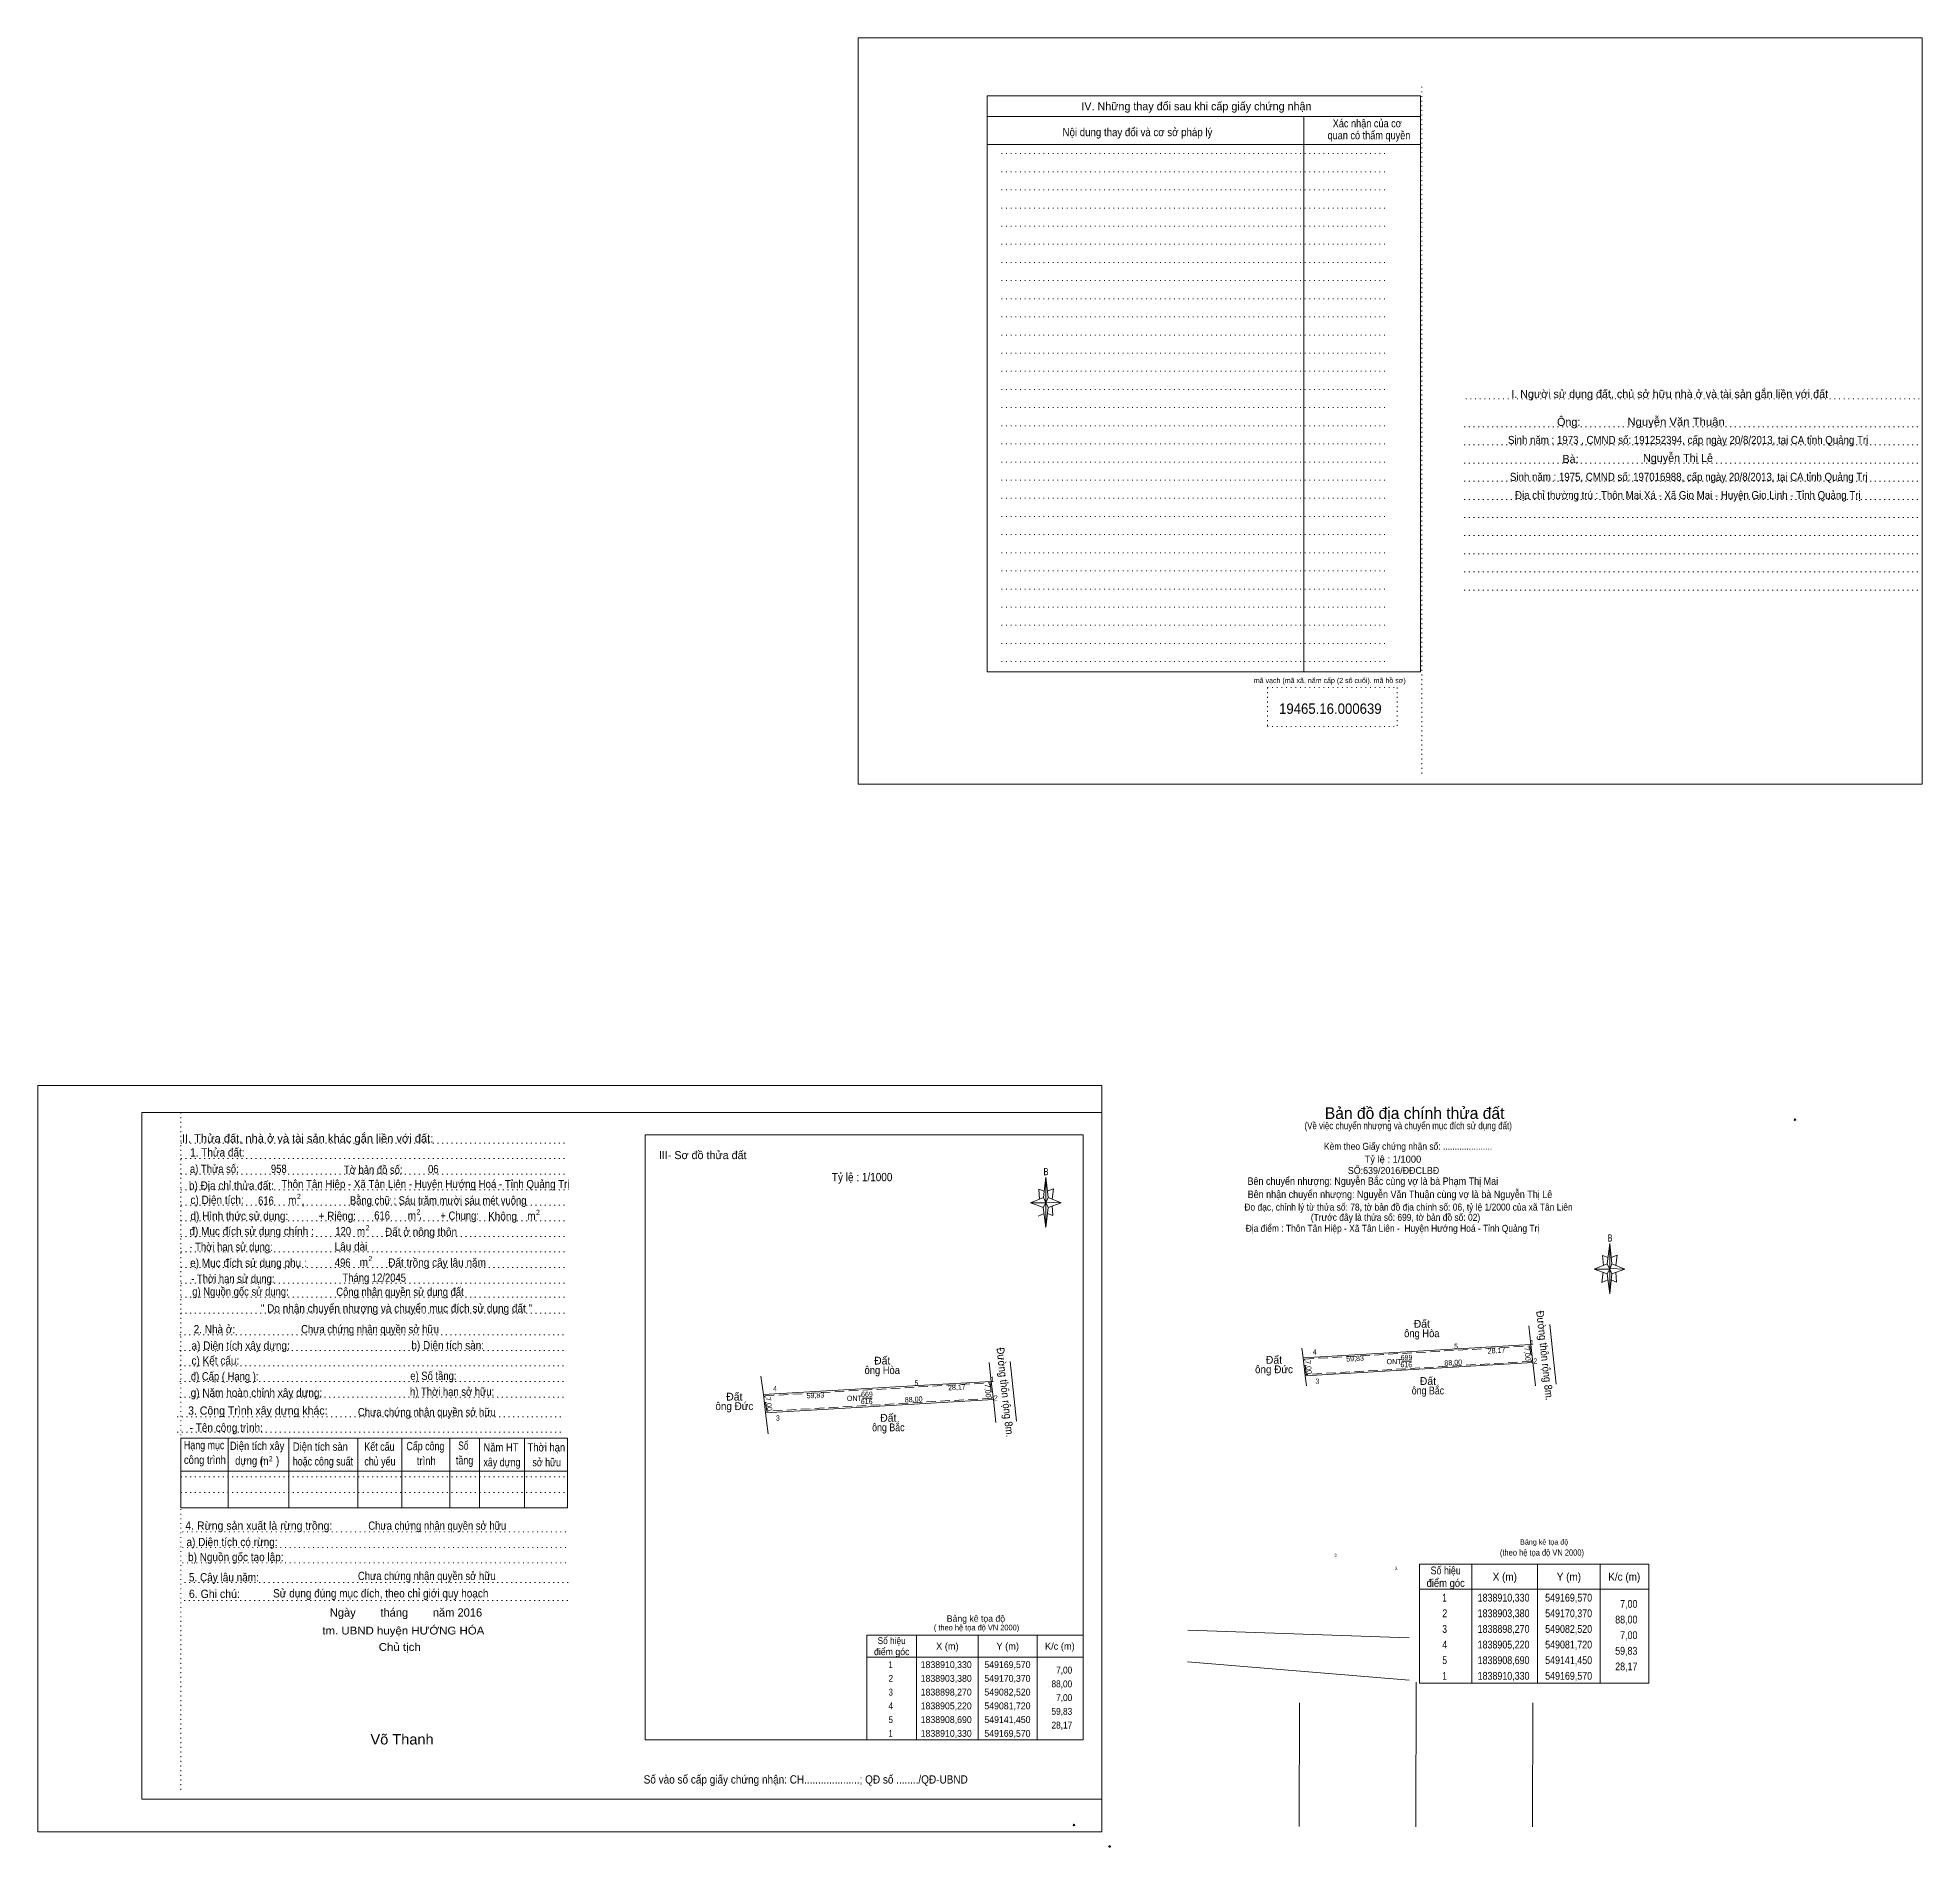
# Model space of a CAD drawing. Header units: metres. Extents: x 547371 to 549215, y 1838188 to 1839010.
# Drawn here: x 547824 to 548551, y 1838312 to 1839010 of the extents above; entities that cross this region are included whole.
import ezdxf
from ezdxf.enums import TextEntityAlignment as Align

# ---------------------------------------------------------------- set-up
doc = ezdxf.new("R2010")
doc.units = ezdxf.units.M
doc.header["$LTSCALE"] = 1.2
doc.header["$PDMODE"] = 32
doc.header["$PDSIZE"] = 0.6
doc.linetypes.add('DOTTED', pattern=[1.5, 0.3, -1.2])
doc.linetypes.add('MEDIUM_DASHED', pattern=[4.5, 3, -1.5])
for name, color, linetype, lineweight in [('1', 7, 'DOTTED', 13), ('10', 7, 'Continuous', 13), ('15', 7, 'Continuous', 13), ('18', 7, 'Continuous', 13), ('2', 7, 'Continuous', 13), ('21', 7, 'Continuous', 13), ('22', 7, 'Continuous', 13), ('23', 7, 'Continuous', 13), ('30', 7, 'Continuous', 13), ('63', 7, 'Continuous', 13), ('7', 7, 'Continuous', 13)]:
    doc.layers.add(name, color=color, linetype=linetype, lineweight=lineweight)
for name, color, linetype in [('20', 7, 'Continuous'), ('50', 7, 'Continuous'), ('9', 7, 'Continuous')]:
    doc.layers.add(name, color=color, linetype=linetype)

msp = doc.modelspace()

# ---------------------------------------------------------------- linework, layer by layer
at = {"layer": '1'}
for p, q in [((548357.79, 1838991.17), (548357.79, 1838726.17)), ((548195.59, 1838965.37), (548344.67, 1838965.37)), ((548195.59, 1838958.37), (548344.67, 1838958.37)), ((548195.59, 1838951.37), (548344.67, 1838951.37)), ((548195.59, 1838944.37), (548344.67, 1838944.37)), ((548195.59, 1838937.37), (548344.67, 1838937.37)), ((548195.59, 1838930.37), (548344.67, 1838930.37)), ((548195.59, 1838923.37), (548344.67, 1838923.37)), ((548195.59, 1838916.37), (548344.67, 1838916.37)), ((548195.59, 1838909.37), (548344.67, 1838909.37)), ((548195.59, 1838902.37), (548344.67, 1838902.37)), ((548195.59, 1838895.37), (548344.67, 1838895.37)), ((548195.59, 1838888.37), (548344.67, 1838888.37)), ((548195.59, 1838881.37), (548344.67, 1838881.37)), ((548195.59, 1838874.37), (548344.67, 1838874.37)), ((548195.59, 1838867.37), (548344.67, 1838867.37)), ((548374.67, 1838870.77), (548550.79, 1838870.77)), ((548195.59, 1838860.37), (548344.67, 1838860.37)), ((548374.07, 1838859.97), (548550.19, 1838859.97)), ((548195.59, 1838853.37), (548344.67, 1838853.37)), ((548374.07, 1838852.97), (548550.19, 1838852.97)), ((548195.59, 1838846.37), (548344.67, 1838846.37)), ((548374.07, 1838845.97), (548550.19, 1838845.97)), ((548195.59, 1838839.37), (548344.67, 1838839.37)), ((548374.07, 1838838.97), (548550.19, 1838838.97)), ((548195.59, 1838832.37), (548344.67, 1838832.37)), ((548374.07, 1838831.97), (548550.19, 1838831.97)), ((548195.59, 1838825.37), (548344.67, 1838825.37)), ((548374.07, 1838824.97), (548550.19, 1838824.97)), ((548195.59, 1838818.37), (548344.67, 1838818.37)), ((548374.07, 1838817.97), (548550.19, 1838817.97)), ((548195.59, 1838811.37), (548344.67, 1838811.37)), ((548374.07, 1838810.97), (548550.19, 1838810.97)), ((548195.59, 1838804.37), (548344.67, 1838804.37)), ((548374.07, 1838803.97), (548550.19, 1838803.97)), ((548195.59, 1838797.37), (548344.67, 1838797.37)), ((548374.07, 1838796.97), (548550.19, 1838796.97)), ((548195.59, 1838790.37), (548344.67, 1838790.37)), ((548195.59, 1838783.37), (548344.67, 1838783.37)), ((548195.59, 1838776.37), (548344.67, 1838776.37)), ((548195.59, 1838769.37), (548344.67, 1838769.37)), ((548298.19, 1838759.37), (548348.19, 1838759.37)), ((548298.19, 1838759.37), (548298.19, 1838744.37)), ((548348.19, 1838759.37), (548348.19, 1838744.37)), ((548298.19, 1838744.37), (548348.19, 1838744.37)), ((547879.12, 1838595.41), (547879.12, 1838332.61)), ((547879.12, 1838583.61), (548028.24, 1838583.61)), ((547879.12, 1838577.61), (548028.24, 1838577.61)), ((547879.12, 1838571.61), (548028.24, 1838571.61)), ((547879.12, 1838565.61), (548028.24, 1838565.61)), ((547879.12, 1838559.61), (548028.24, 1838559.61)), ((547879.12, 1838553.61), (548028.24, 1838553.61)), ((547879.12, 1838547.61), (548028.24, 1838547.61)), ((547879.12, 1838541.61), (548028.24, 1838541.61)), ((547879.12, 1838535.61), (548028.24, 1838535.61)), ((547879.12, 1838529.61), (548028.24, 1838529.61)), ((547879.12, 1838524.09), (548028.24, 1838524.09)), ((547879.12, 1838518.01), (548028.24, 1838518.01)), ((547878.72, 1838509.61), (548027.84, 1838509.61)), ((547878.72, 1838503.61), (548027.84, 1838503.61)), ((547878.72, 1838497.61), (548027.84, 1838497.61)), ((547878.72, 1838491.61), (548027.84, 1838491.61)), ((547878.72, 1838485.61), (548027.84, 1838485.61)), ((547877.72, 1838478.01), (548026.84, 1838478.01)), ((547877.72, 1838472.01), (548026.84, 1838472.01)), ((547879.12, 1838454.81), (548028.24, 1838454.81)), ((547879.12, 1838448.81), (548028.24, 1838448.81)), ((547879.72, 1838433.61), (548028.84, 1838433.61)), ((547879.72, 1838427.61), (548028.84, 1838427.61)), ((547879.72, 1838421.61), (548028.84, 1838421.61)), ((547880.44, 1838407.09), (548029.52, 1838407.09)), ((547880.52, 1838414.01), (548029.64, 1838414.01))]:
    msp.add_line(p, q, dxfattribs=at)
at = {"layer": '1', "linetype": 'Continuous'}
for p, q in [((547864.12, 1838595.41), (548234.32, 1838595.41)), ((547864.12, 1838595.41), (547864.12, 1838330.41)), ((548234.32, 1838595.41), (548234.32, 1838330.41)), ((547864.12, 1838330.41), (548234.32, 1838330.41))]:
    msp.add_line(p, q, dxfattribs=at)
for points in [[(548140.39, 1838722.09), (548550.79, 1838722.09), (548550.79, 1839010.09), (548140.39, 1839010.09)], [(547823.92, 1838317.81), (548234.32, 1838317.81), (548234.32, 1838605.81), (547823.92, 1838605.81)]]:
    msp.add_lwpolyline(points, close=True, dxfattribs=at)
at = {"layer": '1', "linetype": 'MEDIUM_DASHED'}
msp.add_lwpolyline([(548399.38, 1838505.32), (548400.06, 1838499.37), (548313.21, 1838494.32), (548312.53, 1838500.27), (548371.73, 1838503.71)], close=True, dxfattribs=at)
at = {"layer": '10'}
for p, q in [((547879.12, 1838469.81), (548028.24, 1838469.81)), ((547879.12, 1838469.81), (547879.12, 1838442.89)), ((547897.44, 1838469.81), (547897.44, 1838442.89)), ((547920.84, 1838469.81), (547920.84, 1838442.89)), ((547947.44, 1838469.81), (547947.44, 1838442.89)), ((547964.32, 1838469.81), (547964.32, 1838442.89)), ((547982.92, 1838469.81), (547982.92, 1838442.89)), ((547994.32, 1838469.81), (547994.32, 1838442.89)), ((548011.64, 1838469.81), (548011.64, 1838442.89)), ((548028.24, 1838469.81), (548028.24, 1838442.89)), ((547879.12, 1838457.01), (548028.24, 1838457.01)), ((547879.12, 1838442.89), (548028.24, 1838442.89))]:
    msp.add_line(p, q, dxfattribs=at)
at = {"layer": '15'}
for p, q in [((548407.11, 1838513.56), (548408.04, 1838505.02)), ((548408.04, 1838505.02), (548409.61, 1838490.55)), ((548311.97, 1838500.74), (548312.77, 1838493.79))]:
    msp.add_line(p, q, dxfattribs=at)
at = {"layer": '18'}
for p, q in [((548399.05, 1838513.1), (548399.82, 1838505.85)), ((548371.7, 1838504.21), (548311.97, 1838500.74)), ((548399.82, 1838505.85), (548371.7, 1838504.21)), ((548400.62, 1838498.9), (548312.77, 1838493.77))]:
    msp.add_line(p, q, dxfattribs=at)
at = {"layer": '2'}
for p, q in [((548190.07, 1838987.69), (548357.19, 1838987.69)), ((548190.07, 1838987.69), (548190.07, 1838765.37)), ((548357.19, 1838987.69), (548357.19, 1838765.37)), ((548190.07, 1838979.69), (548357.19, 1838979.69)), ((548312.19, 1838979.69), (548312.19, 1838765.37)), ((548190.07, 1838968.89), (548357.19, 1838968.89)), ((548190.07, 1838765.37), (548357.19, 1838765.37))]:
    msp.add_line(p, q, dxfattribs=at)
msp.add_lwpolyline([(548058.24, 1838586.81), (548227.12, 1838586.81), (548227.12, 1838353.41), (548058.24, 1838353.41)], close=True, dxfattribs=at)
at = {"layer": '20'}
msp.add_point((548237.4, 1838312.19), dxfattribs=at)
at = {"layer": '21'}
for p, q in [((548429.25, 1838537), (548430.25, 1838544.8)), ((548429.25, 1838533.2), (548424.25, 1838535)), ((548431.05, 1838533.2), (548430.25, 1838525.4)), ((548432.85, 1838530), (548430.85, 1838530.8)), ((548431.05, 1838537), (548436.05, 1838535)), ((548432.65, 1838533.8), (548432.85, 1838530))]:
    msp.add_line(p, q, dxfattribs=at)
for points in [[(548429.65, 1838539.4), (548427.45, 1838540.2), (548427.85, 1838536.4)], [(548430.85, 1838539.4), (548433.05, 1838540.4), (548432.65, 1838536.4)], [(548430.25, 1838535), (548429.25, 1838537), (548424.25, 1838535)], [(548427.65, 1838533.8), (548427.25, 1838529.8), (548429.45, 1838530.8)], [(548430.25, 1838535), (548431.05, 1838533.2), (548436.05, 1838535)]]:
    msp.add_lwpolyline(points, dxfattribs=at)
for points in [[(548430.25, 1838544.8), (548431.05, 1838537), (548430.25, 1838535)], [(548430.25, 1838535), (548424.25, 1838535), (548429.25, 1838537), (548431.05, 1838533.2), (548436.05, 1838535), (548430.25, 1838535.2)], [(548430.25, 1838535), (548430.25, 1838525.4), (548429.25, 1838533.2)]]:
    msp.add_lwpolyline(points, close=True, dxfattribs=at)
for p in [(548501.65, 1838592.63), (548223.6, 1838320.49)]:
    msp.add_point(p, dxfattribs=at)
at = {"layer": '22'}
for p, q in [((548355.49, 1838319.84), (548355.53, 1838375.6)), ((548310.49, 1838319.88), (548310.53, 1838367.64)), ((548400.49, 1838319.8), (548400.53, 1838367.64))]:
    msp.add_line(p, q, dxfattribs=at)
at = {"layer": '23'}
msp.add_lwpolyline([(548401.64, 1838489.96), (548400.62, 1838498.9), (548399.82, 1838505.85)], dxfattribs=at)
at = {"layer": '30'}
for p, q in [((548211.84, 1838562.61), (548212.72, 1838570.41)), ((548211.84, 1838558.81), (548206.84, 1838560.61)), ((548213.64, 1838562.61), (548218.64, 1838560.61)), ((548209.84, 1838555.41), (548212.04, 1838556.41)), ((548213.64, 1838558.81), (548212.72, 1838551.01)), ((548215.44, 1838555.61), (548213.32, 1838556.41)), ((548215.24, 1838559.41), (548215.44, 1838555.61))]:
    msp.add_line(p, q, dxfattribs=at)
for points in [[(548212.72, 1838570.41), (548213.64, 1838562.61), (548212.72, 1838560.61)], [(548212.72, 1838560.61), (548206.84, 1838560.61), (548211.84, 1838562.61), (548213.64, 1838558.81), (548218.64, 1838560.61), (548212.72, 1838560.81)], [(548212.72, 1838560.61), (548212.72, 1838551.01), (548211.72, 1838558.81)]]:
    msp.add_lwpolyline(points, close=True, dxfattribs=at)
for points in [[(548212.72, 1838560.61), (548211.84, 1838562.61), (548206.84, 1838560.61)], [(548212.12, 1838565.01), (548210.04, 1838565.81), (548210.32, 1838562.01)], [(548212.72, 1838560.61), (548213.64, 1838558.81), (548218.64, 1838560.61)], [(548213.32, 1838565.01), (548215.64, 1838566.01), (548215.24, 1838562.01)]]:
    msp.add_lwpolyline(points, dxfattribs=at)
at = {"layer": '63'}
for p, q in [((548311.97, 1838500.74), (548311.45, 1838504.48)), ((548350.1, 1838499.43), (548353.83, 1838499.43)), ((548312.77, 1838493.77), (548313.23, 1838489.93)), ((548377.1, 1838421.12), (548377.1, 1838375.28)), ((548402.43, 1838421.12), (548402.43, 1838375.28)), ((548426.55, 1838421.12), (548426.55, 1838375.28)), ((548356.83, 1838411.47), (548445.37, 1838411.47)), ((548162.84, 1838393.73), (548162.84, 1838353.41)), ((548186.69, 1838393.73), (548186.69, 1838353.41)), ((548209.4, 1838393.73), (548209.4, 1838353.41)), ((548267.55, 1838395.71), (548352.88, 1838392.75)), ((548143.76, 1838385.24), (548227.12, 1838385.24)), ((548267.36, 1838383.48), (548352.88, 1838376.38))]:
    msp.add_line(p, q, dxfattribs=at)
for points in [[(548356.83, 1838421.12), (548445.37, 1838421.12), (548445.37, 1838375.28), (548356.83, 1838375.28)], [(548143.76, 1838393.73), (548227.12, 1838393.73), (548227.12, 1838353.41), (548143.76, 1838353.41)]]:
    msp.add_lwpolyline(points, close=True, dxfattribs=at)
at = {"layer": '7'}
for p, q in [((548190.93, 1838498.9), (548191.7, 1838491.65)), ((548198.99, 1838499.36), (548199.92, 1838490.82)), ((548103.85, 1838486.54), (548102.86, 1838493.63)), ((548163.58, 1838490.01), (548103.85, 1838486.54)), ((548191.7, 1838491.65), (548163.58, 1838490.01)), ((548199.92, 1838490.82), (548201.49, 1838476.35)), ((548103.85, 1838486.54), (548104.65, 1838479.59)), ((548192.5, 1838484.7), (548104.65, 1838479.57)), ((548104.65, 1838479.57), (548105.63, 1838471.36)), ((548141.98, 1838485.23), (548145.71, 1838485.23))]:
    msp.add_line(p, q, dxfattribs=at)
at = {"layer": '7', "linetype": 'MEDIUM_DASHED'}
msp.add_lwpolyline([(548191.26, 1838491.12), (548191.94, 1838485.17), (548105.09, 1838480.12), (548104.41, 1838486.07), (548163.61, 1838489.51)], close=True, dxfattribs=at)
at = {"layer": '7'}
msp.add_lwpolyline([(548193.52, 1838475.76), (548192.5, 1838484.7), (548191.7, 1838491.65)], dxfattribs=at)

# ---------------------------------------------------------------- texts
at = {"layer": '1'}
for s, height, width, p in [('mã vạch (mã xã. năm cấp (2 số cuối). mã hồ sơ)', 2, 0.85, (548322.255, 1838761.09)), ('699', 2, 0.85, (548351.87, 1838499.88)), ('ONT', 2, 0.95, (548347.045, 1838498.31)), ('616', 2, 0.85, (548351.77, 1838497.13)), ('2', 1.25, 0.8, (548324.475, 1838423.88)), ('2', 1.25, 0.8, (548347.875, 1838418.91))]:
    msp.add_text(s, height=height, dxfattribs=dict(at, width=width)).set_placement(p, align=Align.CENTER)
at = {"layer": '10'}
for s, p in [('IV. Những thay đổi sau khi cấp giấy chứng nhận', (548270.825, 1838982.09)), ('I. Người sử dụng đất, chủ sở hữu nhà ở và tài sản gắn liền với đất', (548453.34, 1838871.09)), ('III- Sơ đồ thửa đất', (548080.41, 1838577.41))]:
    msp.add_text(s, height=3.1, dxfattribs=at).set_placement(p, align=Align.CENTER)
for s, height, width, p in [('Nội dung thay đổi và cơ sở pháp lý', 3.1, 0.9, (548248.085, 1838972.09)), ('Xác nhận của cơ', 3.1, 0.85, (548336.7, 1838975.49)), ('Địa chỉ thường trú : Thôn Mai Xá - Xã Gio Mai - Huyện Gio Linh - Tỉnh Quảng Trị', 3.1, 0.9, (548460.355, 1838832.05)), ('  Thôn Tân Hiệp - Xã Tân Liên - Huyện Hướng Hoá - Tỉnh Quảng Trị', 3.1, 0.9, (547972.42, 1838566.27)), ('Bằng chữ : Sáu trăm mười sáu mét vuông', 3.2, 0.85, (547978.385, 1838559.89))]:
    msp.add_text(s, height=height, dxfattribs=dict(at, width=width)).set_placement(p, align=Align.CENTER)
at = {"layer": '18'}
for s, width, p in [('Nguyễn Văn Thuận', 1.05, (548455.815, 1838860.37)), ('Sinh năm : 1973 , CMND số: 191252394, cấp ngày 20/8/2013, tại CA tỉnh Quảng Trị', 0.9, (548460.475, 1838853.34)), ('Sinh năm : 1975, CMND số: 197016988, cấp ngày 20/8/2013, tại CA tỉnh Quảng Trị', 0.9, (548460.72, 1838839.12))]:
    msp.add_text(s, height=3.1, dxfattribs=dict(at, width=width)).set_placement(p, align=Align.CENTER)
msp.add_text('Nguyễn Thị Lê', height=3.1, dxfattribs=at).set_placement((548456.56, 1838846.42), align=Align.CENTER)
at = {"layer": '2'}
for s, height, width, p in [('quan có thẩm quyền', 3.1, 0.85, (548337.375, 1838970.89)), ('b) Địa chỉ thửa đất:', 3.2, 0.9, (547898.635, 1838565.61))]:
    msp.add_text(s, height=height, dxfattribs=dict(at, width=width)).set_placement(p, align=Align.CENTER)
for s, p in [('II. Thửa đất, nhà ở và tài sản khác gắn liền với đất:', (547879.52, 1838583.81)), (',', (547925.72, 1838559.69)), (',', (547970.92, 1838554.41))]:
    msp.add_text(s, height=3.2, dxfattribs=at).set_placement(p)
for s, height, width, p in [('1. Thửa đất:', 3.2, 0.9, (547882.72, 1838578.41)), ('a) Thửa số:', 3.2, 0.85, (547882.64, 1838572.09)), ('958', 3.2, 0.85, (547913.88, 1838572.09)), ('Tờ bản đồ số:', 3.2, 0.85, (547942.04, 1838571.73)), ('06', 3.2, 0.85, (547974.48, 1838571.97)), ('c) Diện tích:', 3.2, 0.9, (547882.84, 1838560.09)), ('616', 3.2, 0.85, (547908.92, 1838559.81)), ('m', 3.2, 0.9, (547920.52, 1838560.01)), ('2', 2, 0.8, (547923.92, 1838562.01)), ('d) Hình thức sử dụng:', 3.2, 0.9, (547882.84, 1838553.89)), ('+ Riêng:', 3.2, 0.9, (547932.24, 1838553.89)), ('616', 3.2, 0.85, (547953.72, 1838554.09)), ('m', 3.2, 0.9, (547966.64, 1838554.01)), ('2', 2, 0.8, (547970.04, 1838556.01)), ('+ Chung:', 3.2, 0.85, (547979.24, 1838554.01)), ('Không', 3.2, 0.9, (547997.64, 1838553.81)), ('m', 3.2, 0.9, (548012.72, 1838553.89)), ('2', 2, 0.8, (548016.12, 1838555.89)), ('đ) Mục đích sử dụng chính : ', 3.2, 0.9, (547882.44, 1838548.01)), ('- Thời hạn sử dụng: ', 3.2, 0.85, (547882.44, 1838542.01)), ('Lâu dài', 3.2, 0.9, (547938.44, 1838542.09)), ('120', 3.2, 0.85, (547938.72, 1838548.01)), ('m', 3.2, 0.9, (547947, 1838547.93)), ('2', 2, 0.8, (547950.4, 1838549.93)), ('Đất ở nông thôn', 3.2, 0.9, (547957.88, 1838547.77)), ('e) Mục đích sử dụng phụ : ', 3.2, 0.9, (547882.72, 1838535.81)), ('m', 3.2, 0.9, (547948.08, 1838536.07)), ('2', 2, 0.8, (547951.48, 1838538.07)), ('Đất trồng cây lâu năm ', 3.2, 0.9, (547959.12, 1838535.93)), ('- Thời hạn sử dụng: ', 3.2, 0.85, (547883.12, 1838529.69)), ('Tháng 12/2045', 3.2, 0.85, (547941.48, 1838530.07)), ('g) Nguồn gốc sử dụng: ', 3.2, 0.85, (547883.52, 1838524.73)), ('2. Nhà ở:', 3.2, 0.9, (547884.08, 1838510.19)), ('a) Diện tích xây dựng:', 3.2, 0.9, (547883.24, 1838503.89)), ('c) Kết cấu:', 3.2, 0.9, (547883.24, 1838498.09)), ('b) Diện tích sàn:', 3.2, 0.9, (547968.04, 1838504.01)), ('đ) Cấp ( Hạng ):', 3.2, 0.85, (547883, 1838492.01)), ('e) Số tầng:', 3.2, 0.85, (547967.64, 1838492.21)), ('g) Năm hoàn chỉnh xây dựng:', 3.2, 0.9, (547882.92, 1838485.69)), ('h) Thời hạn sở hữu:', 3.2, 0.85, (547967.52, 1838486.09)), ('3. Công Trình xây dựng khác:', 3.2, 0.95, (547881.92, 1838478.81)), ('- Tên công trình:', 3.2, 0.9, (547882.52, 1838472.21)), ('Hạng mục', 3.2, 0.8, (547880.32, 1838465.49)), ('Diện tích xây', 3.2, 0.85, (547898.04, 1838465.21)), ('Diện tích sàn', 3.2, 0.85, (547922.32, 1838464.89)), ('Kết cấu', 3.2, 0.8, (547949.92, 1838464.89)), ('Cấp công', 3.2, 0.8, (547966.12, 1838465.09)), (' Số', 3.2, 0.75, (547985.24, 1838465.29)), ('Năm HT', 3.2, 0.85, (547995.84, 1838464.61)), ('Thời hạn', 3.2, 0.85, (548012.84, 1838464.61)), ('công trình', 3.2, 0.85, (547880.32, 1838459.81)), ('  dựng (     )', 3.2, 0.85, (547898.04, 1838459.49)), ('m', 3.2, 0.85, (547909.92, 1838459.41)), ('2', 2.014, 0.75, (547913.12, 1838460.81)), ('hoặc công suất', 3.2, 0.8, (547922.32, 1838459.21)), ('chủ yếu', 3.2, 0.8, (547949.92, 1838459.21)), ('    trình', 3.2, 0.85, (547966.12, 1838459.41)), ('tầng', 3.2, 0.8, (547985.24, 1838459.61)), ('xây dựng', 3.2, 0.8, (547995.84, 1838458.89)), ('  sở hữu', 3.2, 0.8, (548012.84, 1838458.89)), ('4. Rừng sản xuất là rừng trồng:', 3.2, 0.95, (547880.84, 1838434.41)), ('a) Diện tích có rừng:', 3.2, 0.9, (547881.32, 1838428.09)), ('b) Nguồn gốc tạo lập:', 3.2, 0.9, (547881.92, 1838422.29)), ('5. Cây lâu năm:', 3.2, 0.9, (547882.24, 1838414.49)), ('6. Ghi chú:', 3.2, 0.95, (547882.24, 1838408.09)), ('Số vào sổ cấp giấy chứng nhận: CH....................; QĐ số ......../QĐ-UBND', 3.2, 0.9, (548057.64, 1838336.49))]:
    msp.add_text(s, height=height, dxfattribs=dict(at, width=width)).set_placement(p)
at = {"layer": '20'}
for s, height, p in [('Ông: ', 3.1, (548414.99, 1838860.29)), ('Bà:', 3.1, (548415.11, 1838846.01)), ('Bảng kê tọa độ', 2.5, (548185.785, 1838398.9))]:
    msp.add_text(s, height=height, dxfattribs=at).set_placement(p, align=Align.CENTER)
at = {"layer": '20', "width": 0.9}
msp.add_text('( theo hệ tọa độ VN 2000)', height=2.187, dxfattribs=at).set_placement((548186.02, 1838395.58), align=Align.CENTER)
at = {"layer": '21'}
for s, height, p in [('Bản đồ địa chính thửa đất', 4.5, (548354.985, 1838592.92)), ('Tỷ lệ : 1/1000', 2.7, (548346.605, 1838576.04)), ('Bảng kê tọa độ', 2, (548404.945, 1838428.7))]:
    msp.add_text(s, height=height, dxfattribs=at).set_placement(p, align=Align.CENTER)
for s, height, width, p in [('(Về việc chuyển nhượng và chuyển mục đích sử dụng đất)', 2.7, 0.85, (548352.51, 1838588.96)), ('Kèm theo Giấy chứng nhận số: .....................', 2.7, 0.9, (548352.455, 1838581)), ('SỐ:639/2016/ĐĐCLBĐ', 2.7, 0.95, (548346.845, 1838571.68)), ('Đo đạc, chỉnh lý từ thửa số: 78, tờ bản đồ địa chính số: 06, tỷ lệ 1/2000 của xã Tân Liên', 2.7, 0.9, (548352.625, 1838557.56)), ('Địa điểm : Thôn Tân Hiệp - Xã Tân Liên -  Huyện Hướng Hoá - Tỉnh Quảng Trị ', 2.7, 0.9, (548346.89, 1838549.36)), ('(Trước đây là thửa số: 699, tờ bản đồ số: 02)', 2.7, 0.9, (548347.61, 1838553.6)), ('B', 2.755, 0.75, (548430.35, 1838545.6)), ('(theo hệ tọa độ VN 2000)', 2.4, 0.9, (548404.09, 1838424.42))]:
    msp.add_text(s, height=height, dxfattribs=dict(at, width=width)).set_placement(p, align=Align.CENTER)
at = {"layer": '21', "width": 0.9}
for s, p in [('Bên chuyển nhượng: Nguyễn Bắc cùng vợ là bà Phạm Thị Mai', (548290.53, 1838567.48)), ('Bên nhận chuyển nhượng: Nguyễn Văn Thuận cùng vợ là bà Nguyễn Thị Lê', (548290.59, 1838562.4))]:
    msp.add_text(s, height=2.88, dxfattribs=at).set_placement(p)
at = {"layer": '22', "width": 0.85}
msp.add_text('496', height=3.2, dxfattribs=at).set_placement((547938.52, 1838535.91))
at = {"layer": '30', "width": 0.75}
msp.add_text('B', height=2.756, dxfattribs=at).set_placement((548212.82, 1838571.21), align=Align.CENTER)
at = {"layer": '50'}
for s, height, width, p in [('19465.16.000639', 4, 0.95, (548322.475, 1838749.21)), ('tm. UBND huyện HƯỚNG HÓA', 3, 1.1, (547964.94, 1838394.01)), (' Chủ tịch', 3, 1.1, (547962.95, 1838387.69)), ('Võ Thanh', 4, 1.05, (547964.44, 1838351.57))]:
    msp.add_text(s, height=height, dxfattribs=dict(at, width=width)).set_placement(p, align=Align.CENTER)
at = {"layer": '50', "width": 0.9}
msp.add_text('Tỷ lệ : 1/1000', height=3.2, dxfattribs=at).set_placement((548130.24, 1838568.89))
at = {"layer": '50'}
msp.add_text('Ngày        tháng        năm 2016', height=3.2, dxfattribs=at).set_placement((547965.96, 1838400.89), align=Align.CENTER)
at = {"layer": '63'}
for s, height, rotation, width, p in [('Đường thôn rộng 8m.', 3, 276.199, 0.9, (548403.718, 1838501.497)), ('59,83', 2, 3.325, 0.85, (548332.062, 1838499.479)), ('28,17', 2, 3.338, 0.85, (548386.602, 1838502.57)), ('7,00', 2, 276.566, 0.9, (548397.481, 1838502.159)), ('7,00', 2, 276.566, 0.9, (548313.121, 1838497.039)), ('88,00', 2, 3.329, 0.9, (548369.937, 1838497.922))]:
    msp.add_text(s, height=height, rotation=rotation, dxfattribs=dict(at, width=width)).set_placement(p, align=Align.CENTER)
for s, height, width, p in [('ông Hòa', 3, 0.9, (548357.77, 1838508.71)), ('ông Đức', 3, 0.95, (548300.735, 1838494.81)), ('ông Bắc', 3, 0.85, (548360.12, 1838486.63)), ('điểm góc', 3.016, 0.9, (548366.965, 1838412.37)), ('Số hiệu', 3.016, 0.85, (548366.96, 1838417.2)), ('X (m)', 3.016, 0.95, (548389.77, 1838414.78)), ('Y (m)', 3.016, 0.95, (548414.485, 1838414.78)), ('K/c (m)', 3.016, 0.95, (548435.845, 1838414.78)), (' 1', 3.016, 0.75, (548366.115, 1838406.7)), ('1838910,330', 3.016, 0.85, (548389.29, 1838406.7)), ('549169,570', 3.016, 0.85, (548414.385, 1838406.7)), (' 2', 3.016, 0.85, (548366.125, 1838400.67)), ('1838903,380', 3.016, 0.85, (548389.29, 1838400.67)), ('549170,370', 3.016, 0.85, (548414.385, 1838400.67)), ('Số hiệu', 2.653, 0.9, (548153.29, 1838390.29)), (' 3', 3.016, 0.8, (548366.12, 1838394.64)), ('1838898,270', 3.016, 0.85, (548389.29, 1838394.64)), ('549082,520', 3.016, 0.85, (548414.385, 1838394.64)), ('điểm góc', 2.653, 0.95, (548153.305, 1838386.04)), (' 4', 3.016, 0.85, (548366.125, 1838388.61)), (' 5', 3.016, 0.8, (548366.125, 1838382.58)), ('1838905,220', 3.016, 0.85, (548389.29, 1838388.61)), ('1838908,690', 3.016, 0.85, (548389.29, 1838382.58)), ('549081,720', 3.016, 0.85, (548414.385, 1838388.61)), ('549141,450', 3.016, 0.85, (548414.385, 1838382.58)), (' 2', 2.653, 0.9, (548152.515, 1838375.74)), (' 1', 2.653, 0.8, (548152.5, 1838381.05)), ('1838910,330', 2.653, 0.95, (548174.315, 1838381.05)), ('1838903,380', 2.653, 0.95, (548174.315, 1838375.74)), ('549169,570', 2.653, 0.95, (548197.945, 1838381.05)), ('549170,370', 2.653, 0.95, (548197.945, 1838375.74)), (' 1', 3.016, 0.75, (548366.115, 1838376.55)), ('1838910,330', 3.016, 0.85, (548389.29, 1838376.55)), ('549169,570', 3.016, 0.85, (548414.385, 1838376.55)), (' 3', 2.653, 0.85, (548152.505, 1838370.44)), ('1838898,270', 2.653, 0.95, (548174.315, 1838370.44)), ('549082,520', 2.653, 0.95, (548197.945, 1838370.44)), (' 4', 2.653, 0.9, (548152.51, 1838365.14)), ('1838905,220', 2.653, 0.95, (548174.315, 1838365.14)), ('549081,720', 2.653, 0.95, (548197.945, 1838365.14)), (' 5', 2.653, 0.85, (548152.505, 1838359.83)), (' 1', 2.653, 0.8, (548152.5, 1838354.53)), ('1838908,690', 2.653, 0.95, (548174.315, 1838359.83)), ('1838910,330', 2.653, 0.95, (548174.315, 1838354.53)), ('549141,450', 2.653, 0.95, (548197.945, 1838359.83)), ('549169,570', 2.653, 0.95, (548197.945, 1838354.53))]:
    msp.add_text(s, height=height, dxfattribs=dict(at, width=width)).set_placement(p, align=Align.CENTER)
for s, height, p in [('Đất', 3, (548357.765, 1838512.37)), ('Đất', 3, (548300.725, 1838498.47)), ('Đất', 3, (548360.115, 1838490.29)), ('X (m)', 2.653, (548174.765, 1838388.16)), ('Y (m)', 2.653, (548198.045, 1838388.16)), ('K/c (m)', 2.653, (548218.145, 1838388.16))]:
    msp.add_text(s, height=height, dxfattribs=at).set_placement(p, align=Align.CENTER)
for s, height, width, p in [(' 4', 2, 0.85, (548317.19, 1838502.03)), (' 5', 2, 0.8, (548371.7, 1838504.21)), (' 1', 2, 0.75, (548400.9, 1838505.65)), (' 2', 2, 0.85, (548402.3, 1838498.51)), (' 3', 2, 0.8, (548318.24, 1838490.74)), ('7,00', 3.016, 0.85, (548440.92, 1838404.29)), ('88,00', 3.016, 0.85, (548440.92, 1838398.26)), ('7,00', 3.016, 0.85, (548440.92, 1838392.23)), ('59,83', 3.016, 0.85, (548440.91, 1838386.2)), ('7,00', 2.653, 0.9, (548222.93, 1838378.93)), ('28,17', 3.016, 0.85, (548440.92, 1838380.17)), ('88,00', 2.653, 0.9, (548222.92, 1838373.62)), ('7,00', 2.653, 0.9, (548222.93, 1838368.32)), ('59,83', 2.653, 0.9, (548222.92, 1838363.02)), ('28,17', 2.653, 0.9, (548222.93, 1838357.71))]:
    msp.add_text(s, height=height, dxfattribs=dict(at, width=width)).set_placement(p, align=Align.RIGHT)
at = {"layer": '7'}
for p in [(548149.645, 1838498.17), (548092.605, 1838484.27), (548151.995, 1838476.09)]:
    msp.add_text('Đất', height=3, dxfattribs=at).set_placement(p, align=Align.CENTER)
for s, height, rotation, width, p in [('Đường thôn rộng 8m.', 3, 276.199, 0.9, (548195.598, 1838487.297)), ('59,83', 2, 3.325, 0.85, (548123.942, 1838485.279)), ('28,17', 2, 3.338, 0.85, (548178.482, 1838488.37)), ('7,00', 2, 276.566, 0.9, (548189.361, 1838487.959)), ('7,00', 2, 276.566, 0.9, (548105.001, 1838482.839)), ('88,00', 2, 3.329, 0.9, (548161.817, 1838483.722))]:
    msp.add_text(s, height=height, rotation=rotation, dxfattribs=dict(at, width=width)).set_placement(p, align=Align.CENTER)
for s, height, width, p in [('ông Hòa', 3, 0.9, (548149.65, 1838494.51)), ('669', 2, 0.85, (548143.75, 1838485.68)), ('ông Đức', 3, 0.95, (548092.615, 1838480.61)), ('ONT', 2, 0.95, (548138.925, 1838484.11)), ('616', 2, 0.85, (548143.65, 1838482.93)), ('ông Bắc', 3, 0.85, (548152, 1838472.43))]:
    msp.add_text(s, height=height, dxfattribs=dict(at, width=width)).set_placement(p, align=Align.CENTER)
for s, width, p in [(' 4', 0.85, (548109.07, 1838487.83)), (' 5', 0.8, (548163.58, 1838490.01)), (' 1', 0.75, (548192.78, 1838491.45)), (' 2', 0.85, (548194.18, 1838484.31)), (' 3', 0.8, (548110.12, 1838476.54))]:
    msp.add_text(s, height=2, dxfattribs=dict(at, width=width)).set_placement(p, align=Align.RIGHT)
at = {"layer": '9'}
for s, width, p in [('Công nhận quyền sử dụng đất ', 0.85, (547939.08, 1838524.63)), ('" Do nhận chuyển nhượng và chuyển mục đích sử dụng đất "', 0.9, (547909.98, 1838518.23)), ('Chưa chứng nhận quyền sở hữu', 0.85, (547925.52, 1838510.21)), ('Chưa chứng nhận quyền sở hữu', 0.85, (547947.44, 1838478.21)), ('Chưa chứng nhận quyền sở hữu', 0.85, (547951.44, 1838434.41)), ('Chưa chứng nhận quyền sở hữu', 0.85, (547947.44, 1838415.01)), ('Sử dụng đúng mục đích, theo chỉ giới quy hoạch', 0.9, (547914.72, 1838408.29))]:
    msp.add_text(s, height=3.2, dxfattribs=dict(at, width=width)).set_placement(p)

doc.saveas('drawing.dxf')
